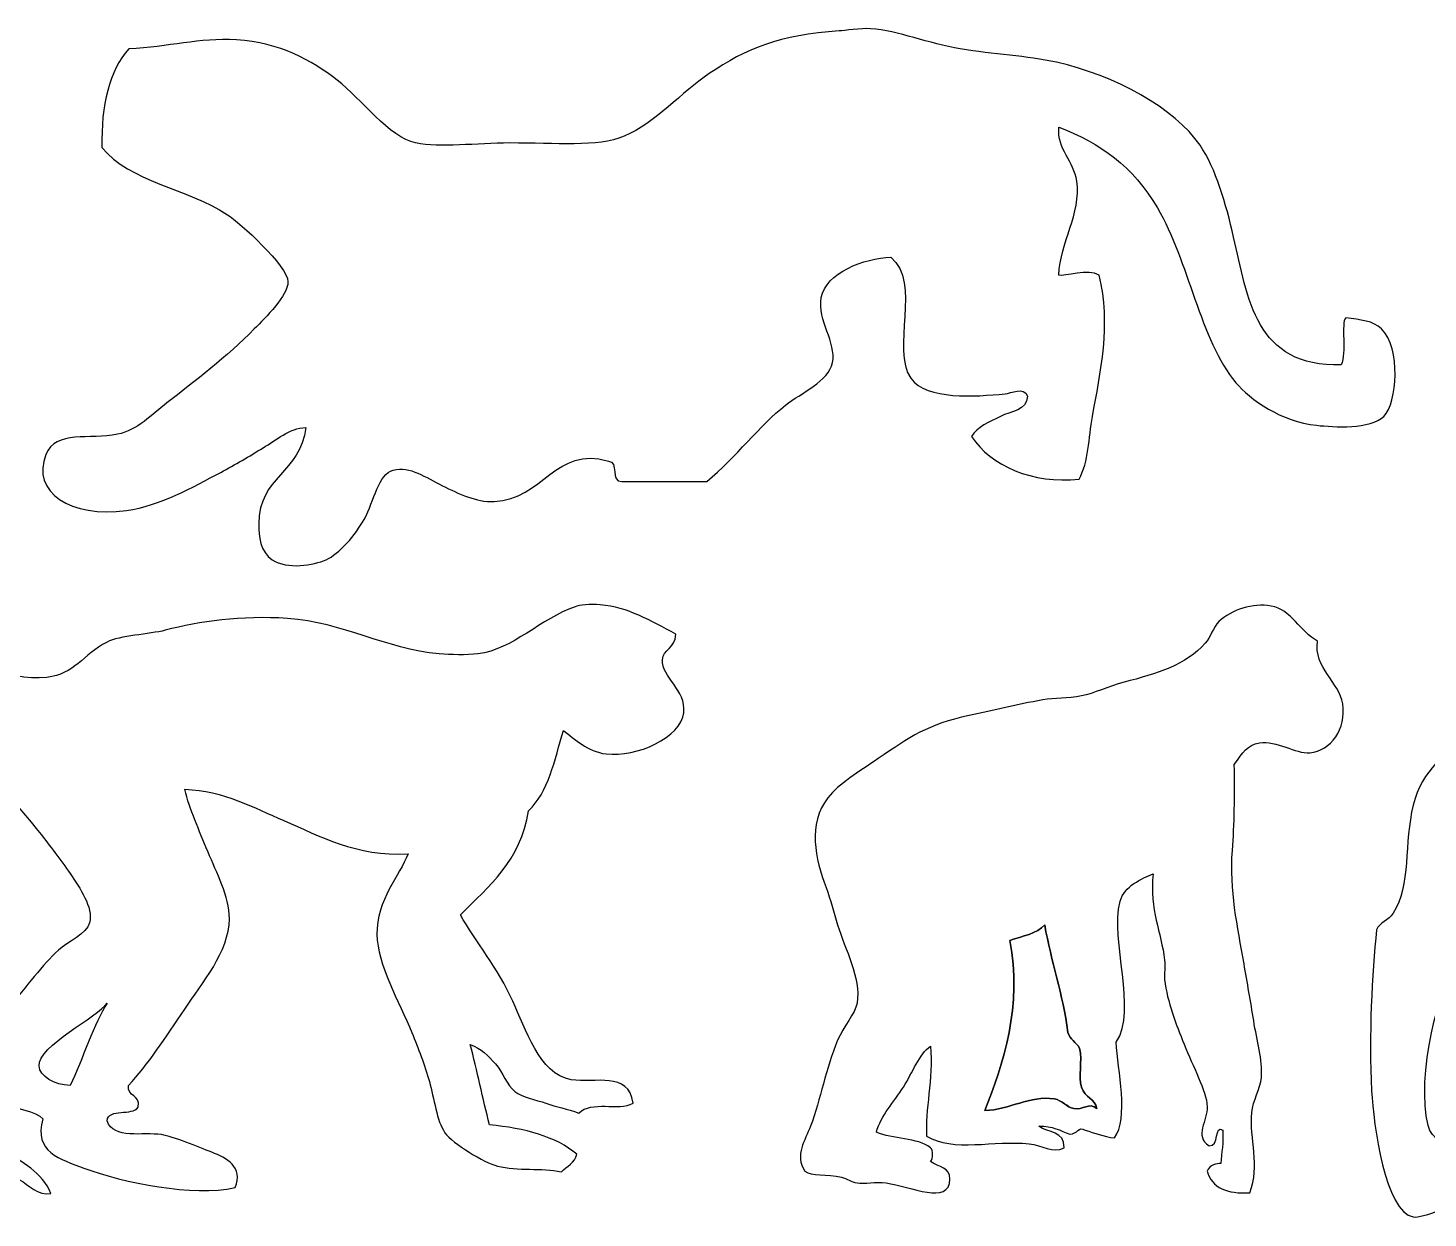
# Model space of a CAD drawing. Header units: centimetres. Extents: x -66 to 65, y -66 to 66.
# Drawn here: x -22.17 to -10.45, y -36.35 to -26.39 of the extents above; entities that cross this region are included whole.
import ezdxf

# ---------------------------------------------------------------- set-up
doc = ezdxf.new("R2010")
doc.units = ezdxf.units.CM
doc.header["$MEASUREMENT"] = 0
doc.layers.add('Layer 1', color=7, linetype='Continuous')

msp = doc.modelspace()

# ---------------------------------------------------------------- linework, layer by layer
at = {"layer": 'Layer 1'}
for points, knots in [([(-11.1722, -29.2102), (-11.12545, -29.1099), (-11.17643, -28.86547), (-11.13471, -28.81608), (-11.13471, -28.81608), (-11.01065, -28.83307), (-10.90508, -28.84082), (-10.83443, -28.90995), (-10.83443, -28.90995), (-10.67174, -29.06918), (-10.70063, -29.52894), (-10.81567, -29.64181), (-10.81567, -29.64181), (-10.92814, -29.75217), (-11.23056, -29.73201), (-11.3787, -29.71685), (-11.3787, -29.71685), (-11.67268, -29.68674), (-11.93615, -29.50129), (-12.05423, -29.36027), (-12.05423, -29.36027), (-12.35207, -29.00483), (-12.45163, -28.3389), (-12.71103, -27.89654), (-12.71103, -27.89654), (-12.91595, -27.54718), (-13.19207, -27.3529), (-13.53674, -27.22095), (-13.53674, -27.22095), (-13.55367, -27.40354), (-13.40884, -27.50977), (-13.38662, -27.67132), (-13.38662, -27.67132), (-13.3481, -27.9513), (-13.52629, -28.17972), (-13.53674, -28.45951), (-13.53674, -28.45951), (-13.49123, -28.47515), (-13.28869, -28.40114), (-13.19895, -28.45951), (-13.19895, -28.45951), (-13.09682, -28.86848), (-13.18913, -29.27877), (-13.25525, -29.6418), (-13.25525, -29.6418), (-13.2888, -29.826), (-13.28565, -30.02066), (-13.36783, -30.16721), (-13.36783, -30.16721), (-13.75671, -30.21023), (-14.1053, -30.05532), (-14.26858, -29.81066), (-14.26858, -29.81066), (-14.2236, -29.73068), (-14.11539, -29.68736), (-14.02466, -29.64178), (-14.02466, -29.64178), (-13.94134, -29.59987), (-13.80106, -29.59505), (-13.79945, -29.4729), (-13.79945, -29.4729), (-13.82903, -29.38786), (-13.93621, -29.44985), (-13.98712, -29.45411), (-13.98712, -29.45411), (-14.23752, -29.47509), (-14.64337, -29.50809), (-14.77529, -29.32269), (-14.77529, -29.32269), (-14.94727, -29.08107), (-14.68467, -28.51931), (-14.94417, -28.30936), (-14.94417, -28.30936), (-15.16531, -28.31616), (-15.49011, -28.43861), (-15.52594, -28.64715), (-15.52594, -28.64715), (-15.5597, -28.84368), (-15.39748, -29.0199), (-15.43209, -29.19135), (-15.43209, -29.19135), (-15.46424, -29.35044), (-15.69789, -29.44554), (-15.82619, -29.5479), (-15.82619, -29.5479), (-16.03754, -29.71657), (-16.24291, -29.98504), (-16.48302, -30.18597), (-16.48302, -30.18597), (-16.72072, -30.18597), (-16.9584, -30.18597), (-17.19613, -30.18597), (-17.19613, -30.18597), (-17.29614, -30.19213), (-17.21806, -30.02023), (-17.30876, -30.01709), (-17.30876, -30.01709), (-17.7494, -29.88398), (-17.85756, -30.33798), (-18.26581, -30.35486), (-18.26581, -30.35486), (-18.41731, -30.3611), (-18.56302, -30.28858), (-18.6974, -30.22352), (-18.6974, -30.22352), (-18.8384, -30.15526), (-18.97021, -30.05424), (-19.11031, -30.0921), (-19.11031, -30.0921), (-19.23818, -30.12676), (-19.26525, -30.34375), (-19.35423, -30.50496), (-19.35423, -30.50496), (-19.42416, -30.6317), (-19.56452, -30.79656), (-19.67329, -30.84278), (-19.67329, -30.84278), (-19.77642, -30.8866), (-19.99865, -30.92768), (-20.12364, -30.84278), (-20.12364, -30.84278), (-20.22513, -30.77386), (-20.23622, -30.64823), (-20.23622, -30.5425), (-20.23622, -30.5425), (-20.23622, -30.14383), (-19.88583, -30.117), (-19.84218, -29.73555), (-19.84218, -29.73555), (-19.97794, -29.7406), (-20.09295, -29.84046), (-20.19873, -29.90446), (-20.19873, -29.90446), (-20.3175, -29.97635), (-20.43294, -30.04569), (-20.55528, -30.11089), (-20.55528, -30.11089), (-20.7825, -30.23196), (-21.06585, -30.39169), (-21.34342, -30.42995), (-21.34342, -30.42995), (-21.80988, -30.49414), (-22.14577, -30.27853), (-22.01903, -29.96079), (-22.01903, -29.96079), (-21.93677, -29.75452), (-21.65147, -29.84059), (-21.41856, -29.79188), (-21.41856, -29.79188), (-21.25113, -29.75693), (-21.13358, -29.62919), (-21.00573, -29.52912), (-21.00573, -29.52912), (-20.77591, -29.34949), (-20.50112, -29.14214), (-20.27381, -28.90992), (-20.27381, -28.90992), (-20.17856, -28.81266), (-19.99147, -28.63108), (-19.99229, -28.5158), (-19.99229, -28.5158), (-19.99332, -28.3829), (-20.39417, -28.02058), (-20.49897, -27.95285), (-20.49897, -27.95285), (-20.84041, -27.732), (-21.31894, -27.67795), (-21.5499, -27.38982), (-21.5499, -27.38982), (-21.55704, -27.03242), (-21.48862, -26.75053), (-21.32469, -26.56416), (-21.32469, -26.56416), (-20.98785, -26.54866), (-20.73835, -26.47169), (-20.42389, -26.48907), (-20.42389, -26.48907), (-20.05792, -26.50931), (-19.79341, -26.66176), (-19.57945, -26.82686), (-19.57945, -26.82686), (-19.37726, -26.98286), (-19.14313, -27.30544), (-18.92267, -27.35232), (-18.92267, -27.35232), (-18.7168, -27.39614), (-18.41554, -27.35232), (-18.13445, -27.35232), (-18.13445, -27.35232), (-17.74816, -27.35232), (-17.39968, -27.38952), (-17.17743, -27.29602), (-17.17743, -27.29602), (-16.91248, -27.1846), (-16.69634, -26.92706), (-16.46427, -26.77061), (-16.46427, -26.77061), (-16.15846, -26.56434), (-15.8747, -26.44557), (-15.37585, -26.41398), (-15.37585, -26.41398), (-15.33542, -26.41144), (-15.18929, -26.38959), (-15.11309, -26.39527), (-15.11309, -26.39527), (-14.88362, -26.4122), (-14.62597, -26.51989), (-14.36247, -26.56415), (-14.36247, -26.56415), (-14.08434, -26.6108), (-13.8055, -26.62085), (-13.55552, -26.67673), (-13.55552, -26.67673), (-13.06406, -26.78666), (-12.56368, -27.06387), (-12.35447, -27.37108), (-12.35447, -27.37108), (-12.22088, -27.56727), (-12.13735, -27.86093), (-12.07301, -28.14049), (-12.07301, -28.14049), (-11.95635, -28.64716), (-11.8911, -29.23343), (-11.1722, -29.2102)], [0, 0, 0, 0, 0.01754386, 0.01754386, 0.01754386, 0.01754386, 0.03508772, 0.03508772, 0.03508772, 0.03508772, 0.05263158, 0.05263158, 0.05263158, 0.05263158, 0.07017544, 0.07017544, 0.07017544, 0.07017544, 0.0877193, 0.0877193, 0.0877193, 0.0877193, 0.10526316, 0.10526316, 0.10526316, 0.10526316, 0.12280702, 0.12280702, 0.12280702, 0.12280702, 0.14035088, 0.14035088, 0.14035088, 0.14035088, 0.15789474, 0.15789474, 0.15789474, 0.15789474, 0.1754386, 0.1754386, 0.1754386, 0.1754386, 0.19298246, 0.19298246, 0.19298246, 0.19298246, 0.21052632, 0.21052632, 0.21052632, 0.21052632, 0.22807018, 0.22807018, 0.22807018, 0.22807018, 0.24561404, 0.24561404, 0.24561404, 0.24561404, 0.26315789, 0.26315789, 0.26315789, 0.26315789, 0.28070175, 0.28070175, 0.28070175, 0.28070175, 0.29824561, 0.29824561, 0.29824561, 0.29824561, 0.31578947, 0.31578947, 0.31578947, 0.31578947, 0.33333333, 0.33333333, 0.33333333, 0.33333333, 0.35087719, 0.35087719, 0.35087719, 0.35087719, 0.36842105, 0.36842105, 0.36842105, 0.36842105, 0.38596491, 0.38596491, 0.38596491, 0.38596491, 0.40350877, 0.40350877, 0.40350877, 0.40350877, 0.42105263, 0.42105263, 0.42105263, 0.42105263, 0.43859649, 0.43859649, 0.43859649, 0.43859649, 0.45614035, 0.45614035, 0.45614035, 0.45614035, 0.47368421, 0.47368421, 0.47368421, 0.47368421, 0.49122807, 0.49122807, 0.49122807, 0.49122807, 0.50877193, 0.50877193, 0.50877193, 0.50877193, 0.52631579, 0.52631579, 0.52631579, 0.52631579, 0.54385965, 0.54385965, 0.54385965, 0.54385965, 0.56140351, 0.56140351, 0.56140351, 0.56140351, 0.57894737, 0.57894737, 0.57894737, 0.57894737, 0.59649123, 0.59649123, 0.59649123, 0.59649123, 0.61403509, 0.61403509, 0.61403509, 0.61403509, 0.63157895, 0.63157895, 0.63157895, 0.63157895, 0.64912281, 0.64912281, 0.64912281, 0.64912281, 0.66666667, 0.66666667, 0.66666667, 0.66666667, 0.68421053, 0.68421053, 0.68421053, 0.68421053, 0.70175439, 0.70175439, 0.70175439, 0.70175439, 0.71929825, 0.71929825, 0.71929825, 0.71929825, 0.73684211, 0.73684211, 0.73684211, 0.73684211, 0.75438596, 0.75438596, 0.75438596, 0.75438596, 0.77192982, 0.77192982, 0.77192982, 0.77192982, 0.78947368, 0.78947368, 0.78947368, 0.78947368, 0.80701754, 0.80701754, 0.80701754, 0.80701754, 0.8245614, 0.8245614, 0.8245614, 0.8245614, 0.84210526, 0.84210526, 0.84210526, 0.84210526, 0.85964912, 0.85964912, 0.85964912, 0.85964912, 0.87719298, 0.87719298, 0.87719298, 0.87719298, 0.89473684, 0.89473684, 0.89473684, 0.89473684, 0.9122807, 0.9122807, 0.9122807, 0.9122807, 0.92982456, 0.92982456, 0.92982456, 0.92982456, 0.94736842, 0.94736842, 0.94736842, 0.94736842, 0.96491228, 0.96491228, 0.96491228, 0.96491228, 1, 1, 1, 1]), ([(-16.74271, -31.46587), (-16.7494, -31.58737), (-16.85153, -31.59327), (-16.85656, -31.67947), (-16.85656, -31.67947), (-16.86484, -31.82584), (-16.6546, -31.93321), (-16.67768, -32.12326), (-16.67768, -32.12326), (-16.70274, -32.33053), (-17.0677, -32.49974), (-17.32805, -32.46836), (-17.32805, -32.46836), (-17.48492, -32.44939), (-17.58896, -32.34596), (-17.68577, -32.27117), (-17.68577, -32.27117), (-17.7589, -32.52051), (-17.81073, -32.79118), (-17.97843, -32.94496), (-17.97843, -32.94496), (-18.04137, -33.36335), (-18.30889, -33.57517), (-18.54758, -33.81602), (-18.54758, -33.81602), (-18.42246, -34.03549), (-18.2355, -34.2633), (-18.10848, -34.5391), (-18.10848, -34.5391), (-18.00397, -34.76638), (-17.88856, -35.15055), (-17.62069, -35.19651), (-17.62069, -35.19651), (-17.42006, -35.23099), (-17.14219, -35.11999), (-17.10049, -35.39368), (-17.10049, -35.39368), (-17.22969, -35.46091), (-17.44813, -35.36836), (-17.55565, -35.47586), (-17.55565, -35.47586), (-17.65312, -35.44258), (-17.74549, -35.42289), (-17.83206, -35.39368), (-17.83206, -35.39368), (-17.91487, -35.36585), (-18.03261, -35.34132), (-18.09225, -35.29512), (-18.09225, -35.29512), (-18.15752, -35.24443), (-18.19332, -35.13499), (-18.25484, -35.06499), (-18.25484, -35.06499), (-18.31829, -34.99276), (-18.36991, -34.93783), (-18.46619, -34.90074), (-18.46619, -34.90074), (-18.4078, -35.12103), (-18.36128, -35.35342), (-18.3036, -35.5745), (-18.3036, -35.5745), (-18.00769, -35.60405), (-17.74938, -35.67176), (-17.57187, -35.82096), (-17.57187, -35.82096), (-17.59021, -35.89565), (-17.65775, -35.9205), (-17.70199, -35.96894), (-17.70199, -35.96894), (-17.86791, -35.93132), (-18.06669, -35.96423), (-18.23854, -35.9196), (-18.23854, -35.9196), (-18.34355, -35.89245), (-18.61332, -35.73278), (-18.67764, -35.64028), (-18.67764, -35.64028), (-18.74704, -35.54029), (-18.76765, -35.35305), (-18.80766, -35.21298), (-18.80766, -35.21298), (-18.84759, -35.07312), (-18.90074, -34.92977), (-18.95405, -34.80208), (-18.95405, -34.80208), (-19.06208, -34.54332), (-19.24319, -34.23135), (-19.24671, -33.98034), (-19.24671, -33.98034), (-19.25073, -33.69073), (-19.05494, -33.48639), (-18.9866, -33.30655), (-18.9866, -33.30655), (-19.42068, -33.3279), (-19.72434, -33.15653), (-20.02713, -33.02712), (-20.02713, -33.02712), (-20.27827, -32.91986), (-20.52563, -32.77693), (-20.85639, -32.76418), (-20.85639, -32.76418), (-20.81437, -32.93478), (-20.73651, -33.10425), (-20.66134, -33.29009), (-20.66134, -33.29009), (-20.59088, -33.46424), (-20.48137, -33.65865), (-20.48251, -33.84886), (-20.48251, -33.84886), (-20.48402, -34.12575), (-20.71418, -34.3916), (-20.85639, -34.60485), (-20.85639, -34.60485), (-21.01683, -34.84525), (-21.16545, -35.07062), (-21.32804, -35.24578), (-21.32804, -35.24578), (-21.33809, -35.34362), (-21.22551, -35.31759), (-21.24665, -35.4266), (-21.24665, -35.4266), (-21.2943, -35.50449), (-21.49419, -35.42845), (-21.50684, -35.54167), (-21.50684, -35.54167), (-21.45263, -35.6978), (-21.20582, -35.6339), (-21.05147, -35.65671), (-21.05147, -35.65671), (-20.95453, -35.67102), (-20.74193, -35.76019), (-20.6288, -35.80459), (-20.6288, -35.80459), (-20.50759, -35.85232), (-20.36149, -35.92646), (-20.43372, -36.1005), (-20.43372, -36.1005), (-20.79107, -36.17644), (-21.36085, -36.06341), (-21.70197, -35.93614), (-21.70197, -35.93614), (-21.89644, -35.86359), (-22.12634, -35.80226), (-22.04339, -35.52522), (-22.04339, -35.52522), (-22.1683, -35.39568), (-22.66677, -35.43198), (-22.69387, -35.18012), (-22.69387, -35.18012), (-22.70874, -35.04132), (-22.41847, -34.7071), (-22.33618, -34.60492), (-22.33618, -34.60492), (-22.18063, -34.41209), (-22.04662, -34.23371), (-21.91335, -34.11184), (-21.91335, -34.11184), (-21.83778, -34.04276), (-21.67612, -33.97669), (-21.65321, -33.88181), (-21.65321, -33.88181), (-21.62149, -33.75052), (-21.73441, -33.59206), (-21.81582, -33.47089), (-21.81582, -33.47089), (-21.89303, -33.35606), (-21.99611, -33.22628), (-22.05974, -33.14228), (-22.05974, -33.14228), (-22.25476, -32.88452), (-22.70286, -32.49381), (-22.36872, -32.17263), (-22.36872, -32.17263), (-22.5893, -32.14032), (-22.73649, -32.06193), (-22.95406, -32.05762), (-22.95406, -32.05762), (-23.89349, -32.03878), (-24.33042, -33.0855), (-24.2548, -33.99686), (-24.2548, -33.99686), (-24.22101, -34.40345), (-24.05642, -34.73791), (-23.83202, -34.96651), (-23.83202, -34.96651), (-23.56101, -35.24268), (-23.17805, -35.32753), (-22.84018, -35.49237), (-22.84018, -35.49237), (-22.6655, -35.57762), (-22.51734, -35.68586), (-22.36872, -35.7882), (-22.36872, -35.7882), (-22.22598, -35.88644), (-22.04561, -35.97047), (-21.97846, -36.14981), (-21.97846, -36.14981), (-22.08652, -36.16894), (-22.16459, -36.07742), (-22.2386, -36.03472), (-22.2386, -36.03472), (-22.62783, -35.81056), (-23.13337, -35.70232), (-23.58821, -35.52524), (-23.58821, -35.52524), (-23.75281, -35.46121), (-23.93357, -35.37654), (-24.05972, -35.26232), (-24.05972, -35.26232), (-24.4558, -34.90352), (-24.63694, -34.26172), (-24.5963, -33.52022), (-24.5963, -33.52022), (-24.55622, -32.78941), (-24.23345, -32.05345), (-23.65317, -31.81101), (-23.65317, -31.81101), (-23.5558, -31.77037), (-23.43917, -31.73796), (-23.31175, -31.71243), (-23.31175, -31.71243), (-23.19697, -31.68944), (-23.06717, -31.65036), (-22.95403, -31.64673), (-22.95403, -31.64673), (-22.63375, -31.63612), (-22.36695, -31.86837), (-22.0109, -31.82749), (-22.0109, -31.82749), (-21.77817, -31.80077), (-21.71129, -31.63993), (-21.50682, -31.53166), (-21.50682, -31.53166), (-21.404, -31.47716), (-21.15233, -31.46771), (-21.01903, -31.433), (-21.01903, -31.433), (-20.73145, -31.35818), (-20.38437, -31.30798), (-19.99467, -31.33434), (-19.99467, -31.33434), (-19.53075, -31.36585), (-19.17481, -31.59067), (-18.72639, -31.63022), (-18.72639, -31.63022), (-18.62529, -31.63914), (-18.50041, -31.6425), (-18.40108, -31.63022), (-18.40108, -31.63022), (-18.10988, -31.5941), (-17.87041, -31.33391), (-17.58815, -31.23581), (-17.58815, -31.23581), (-17.55079, -31.22279), (-17.46102, -31.21139), (-17.37675, -31.21938), (-17.37675, -31.21938), (-17.14218, -31.24153), (-16.95996, -31.35134), (-16.74271, -31.46587)], [0, 0, 0, 0, 0.01515152, 0.01515152, 0.01515152, 0.01515152, 0.03030303, 0.03030303, 0.03030303, 0.03030303, 0.04545455, 0.04545455, 0.04545455, 0.04545455, 0.06060606, 0.06060606, 0.06060606, 0.06060606, 0.07575758, 0.07575758, 0.07575758, 0.07575758, 0.09090909, 0.09090909, 0.09090909, 0.09090909, 0.10606061, 0.10606061, 0.10606061, 0.10606061, 0.12121212, 0.12121212, 0.12121212, 0.12121212, 0.13636364, 0.13636364, 0.13636364, 0.13636364, 0.15151515, 0.15151515, 0.15151515, 0.15151515, 0.16666667, 0.16666667, 0.16666667, 0.16666667, 0.18181818, 0.18181818, 0.18181818, 0.18181818, 0.1969697, 0.1969697, 0.1969697, 0.1969697, 0.21212121, 0.21212121, 0.21212121, 0.21212121, 0.22727273, 0.22727273, 0.22727273, 0.22727273, 0.24242424, 0.24242424, 0.24242424, 0.24242424, 0.25757576, 0.25757576, 0.25757576, 0.25757576, 0.27272727, 0.27272727, 0.27272727, 0.27272727, 0.28787879, 0.28787879, 0.28787879, 0.28787879, 0.3030303, 0.3030303, 0.3030303, 0.3030303, 0.31818182, 0.31818182, 0.31818182, 0.31818182, 0.33333333, 0.33333333, 0.33333333, 0.33333333, 0.34848485, 0.34848485, 0.34848485, 0.34848485, 0.36363636, 0.36363636, 0.36363636, 0.36363636, 0.37878788, 0.37878788, 0.37878788, 0.37878788, 0.39393939, 0.39393939, 0.39393939, 0.39393939, 0.40909091, 0.40909091, 0.40909091, 0.40909091, 0.42424242, 0.42424242, 0.42424242, 0.42424242, 0.43939394, 0.43939394, 0.43939394, 0.43939394, 0.45454545, 0.45454545, 0.45454545, 0.45454545, 0.46969697, 0.46969697, 0.46969697, 0.46969697, 0.48484848, 0.48484848, 0.48484848, 0.48484848, 0.5, 0.5, 0.5, 0.5, 0.51515152, 0.51515152, 0.51515152, 0.51515152, 0.53030303, 0.53030303, 0.53030303, 0.53030303, 0.54545455, 0.54545455, 0.54545455, 0.54545455, 0.56060606, 0.56060606, 0.56060606, 0.56060606, 0.57575758, 0.57575758, 0.57575758, 0.57575758, 0.59090909, 0.59090909, 0.59090909, 0.59090909, 0.60606061, 0.60606061, 0.60606061, 0.60606061, 0.62121212, 0.62121212, 0.62121212, 0.62121212, 0.63636364, 0.63636364, 0.63636364, 0.63636364, 0.65151515, 0.65151515, 0.65151515, 0.65151515, 0.66666667, 0.66666667, 0.66666667, 0.66666667, 0.68181818, 0.68181818, 0.68181818, 0.68181818, 0.6969697, 0.6969697, 0.6969697, 0.6969697, 0.71212121, 0.71212121, 0.71212121, 0.71212121, 0.72727273, 0.72727273, 0.72727273, 0.72727273, 0.74242424, 0.74242424, 0.74242424, 0.74242424, 0.75757576, 0.75757576, 0.75757576, 0.75757576, 0.77272727, 0.77272727, 0.77272727, 0.77272727, 0.78787879, 0.78787879, 0.78787879, 0.78787879, 0.8030303, 0.8030303, 0.8030303, 0.8030303, 0.81818182, 0.81818182, 0.81818182, 0.81818182, 0.83333333, 0.83333333, 0.83333333, 0.83333333, 0.84848485, 0.84848485, 0.84848485, 0.84848485, 0.86363636, 0.86363636, 0.86363636, 0.86363636, 0.87878788, 0.87878788, 0.87878788, 0.87878788, 0.89393939, 0.89393939, 0.89393939, 0.89393939, 0.90909091, 0.90909091, 0.90909091, 0.90909091, 0.92424242, 0.92424242, 0.92424242, 0.92424242, 0.93939394, 0.93939394, 0.93939394, 0.93939394, 0.95454545, 0.95454545, 0.95454545, 0.95454545, 0.96969697, 0.96969697, 0.96969697, 0.96969697, 1, 1, 1, 1]), ([(-11.93764, -36.1432), (-12.12698, -36.15455), (-12.25482, -36.10354), (-12.29414, -35.96307), (-12.29414, -35.96307), (-12.27652, -35.90944), (-12.20863, -35.89669), (-12.18069, -35.89756), (-12.18069, -35.89756), (-12.1745, -35.80559), (-12.15577, -35.72624), (-12.1645, -35.61917), (-12.1645, -35.61917), (-12.23239, -35.56768), (-12.19408, -35.76339), (-12.27795, -35.75019), (-12.27795, -35.75019), (-12.40802, -35.67092), (-12.28901, -35.53453), (-12.29414, -35.42269), (-12.29414, -35.42269), (-12.30028, -35.28511), (-12.41495, -35.08789), (-12.48858, -34.8985), (-12.48858, -34.8985), (-12.55195, -34.73554), (-12.62995, -34.54769), (-12.65064, -34.35806), (-12.65064, -34.35806), (-12.65606, -34.30776), (-12.64413, -34.24617), (-12.65064, -34.19434), (-12.65064, -34.19434), (-12.67988, -33.95854), (-12.77621, -33.78027), (-12.74782, -33.47372), (-12.74782, -33.47372), (-12.83987, -33.51134), (-12.99044, -33.57561), (-13.02328, -33.70301), (-13.02328, -33.70301), (-13.10858, -34.03398), (-12.87739, -34.61352), (-13.05564, -34.88215), (-13.05564, -34.88215), (-13.04405, -35.11586), (-12.94851, -35.52165), (-13.07186, -35.68466), (-13.07186, -35.68466), (-13.16248, -35.67249), (-13.23633, -35.64336), (-13.31491, -35.61912), (-13.31491, -35.61912), (-13.37651, -35.58322), (-13.37645, -35.65195), (-13.44461, -35.65185), (-13.44461, -35.65185), (-13.52462, -35.62367), (-13.59137, -35.58187), (-13.70382, -35.58634), (-13.70382, -35.58634), (-13.62947, -35.64225), (-13.48435, -35.62658), (-13.49313, -35.76652), (-13.49313, -35.76652), (-13.58491, -35.8174), (-13.68064, -35.74551), (-13.78478, -35.73371), (-13.78478, -35.73371), (-14.07794, -35.70061), (-14.42264, -35.80697), (-14.64359, -35.66823), (-14.64359, -35.66823), (-14.65947, -35.4527), (-14.58652, -35.19309), (-14.61118, -34.91488), (-14.61118, -34.91488), (-14.70617, -34.98317), (-14.76072, -35.13573), (-14.83803, -35.25884), (-14.83803, -35.25884), (-14.91576, -35.38253), (-15.0275, -35.49567), (-15.06478, -35.63545), (-15.06478, -35.63545), (-14.93082, -35.69654), (-14.72035, -35.68032), (-14.61115, -35.7665), (-14.61115, -35.7665), (-14.58805, -35.78833), (-14.58805, -35.85929), (-14.61115, -35.88112), (-14.61115, -35.88112), (-14.53693, -35.93076), (-14.44737, -35.93189), (-14.44917, -36.02847), (-14.44917, -36.02847), (-14.45327, -36.25397), (-14.77651, -36.08745), (-14.98379, -36.06123), (-14.98379, -36.06123), (-15.07092, -36.05025), (-15.16405, -36.0693), (-15.22684, -36.06123), (-15.22684, -36.06123), (-15.27629, -36.05501), (-15.30801, -36.02411), (-15.35654, -36.01218), (-15.35654, -36.01218), (-15.47793, -35.98218), (-15.60789, -36.00763), (-15.66441, -35.96302), (-15.66441, -35.96302), (-15.75069, -35.82295), (-15.66131, -35.70711), (-15.61575, -35.58636), (-15.61575, -35.58636), (-15.52899, -35.3567), (-15.49079, -35.10715), (-15.38887, -34.86574), (-15.38887, -34.86574), (-15.34013, -34.75022), (-15.24192, -34.64492), (-15.22684, -34.55459), (-15.22684, -34.55459), (-15.19109, -34.33948), (-15.32844, -34.1067), (-15.38887, -33.89956), (-15.38887, -33.89956), (-15.41943, -33.79513), (-15.44898, -33.68906), (-15.4861, -33.5883), (-15.4861, -33.5883), (-15.57497, -33.34761), (-15.64239, -33.05609), (-15.46993, -32.83495), (-15.46993, -32.83495), (-15.37868, -32.71795), (-15.21516, -32.62111), (-15.04869, -32.50745), (-15.04869, -32.50745), (-14.78516, -32.32756), (-14.63737, -32.22091), (-14.28709, -32.14709), (-14.28709, -32.14709), (-14.07339, -32.10214), (-13.89397, -32.05589), (-13.67148, -32.01615), (-13.67148, -32.01615), (-13.57504, -31.99893), (-13.46074, -32.00662), (-13.34734, -31.98334), (-13.34734, -31.98334), (-13.24685, -31.96278), (-13.11972, -31.90275), (-12.99073, -31.86878), (-12.99073, -31.86878), (-12.71443, -31.79568), (-12.47302, -31.7249), (-12.3103, -31.54117), (-12.3103, -31.54117), (-12.26466, -31.48966), (-12.24611, -31.40864), (-12.19677, -31.36104), (-12.19677, -31.36104), (-12.09237, -31.26005), (-11.91192, -31.2043), (-11.75939, -31.23002), (-11.75939, -31.23002), (-11.59114, -31.2583), (-11.5146, -31.44679), (-11.37053, -31.52482), (-11.37053, -31.52482), (-11.40379, -31.74599), (-11.18723, -31.86859), (-11.15987, -32.04891), (-11.15987, -32.04891), (-11.12772, -32.26039), (-11.25634, -32.44195), (-11.43533, -32.45835), (-11.43533, -32.45835), (-11.555, -32.46922), (-11.71367, -32.35228), (-11.8566, -32.37643), (-11.8566, -32.37643), (-11.96212, -32.39424), (-11.99162, -32.45361), (-12.06729, -32.55658), (-12.06729, -32.55658), (-12.06229, -32.82717), (-12.06708, -33.05495), (-12.08338, -33.27723), (-12.08338, -33.27723), (-12.10788, -33.60807), (-12.04089, -33.91374), (-11.9862, -34.22698), (-11.9862, -34.22698), (-11.95974, -34.37917), (-11.92945, -34.54546), (-11.90518, -34.70201), (-11.90518, -34.70201), (-11.87928, -34.86925), (-11.82752, -35.02882), (-11.84036, -35.17696), (-11.84036, -35.17696), (-11.84867, -35.27319), (-11.91259, -35.3718), (-11.92138, -35.47171), (-11.92138, -35.47171), (-11.94068, -35.69132), (-11.84948, -35.91664), (-11.93764, -36.1432)], [0, 0, 0, 0, 0.01851852, 0.01851852, 0.01851852, 0.01851852, 0.03703704, 0.03703704, 0.03703704, 0.03703704, 0.05555556, 0.05555556, 0.05555556, 0.05555556, 0.07407407, 0.07407407, 0.07407407, 0.07407407, 0.09259259, 0.09259259, 0.09259259, 0.09259259, 0.11111111, 0.11111111, 0.11111111, 0.11111111, 0.12962963, 0.12962963, 0.12962963, 0.12962963, 0.14814815, 0.14814815, 0.14814815, 0.14814815, 0.16666667, 0.16666667, 0.16666667, 0.16666667, 0.18518519, 0.18518519, 0.18518519, 0.18518519, 0.2037037, 0.2037037, 0.2037037, 0.2037037, 0.22222222, 0.22222222, 0.22222222, 0.22222222, 0.24074074, 0.24074074, 0.24074074, 0.24074074, 0.25925926, 0.25925926, 0.25925926, 0.25925926, 0.27777778, 0.27777778, 0.27777778, 0.27777778, 0.2962963, 0.2962963, 0.2962963, 0.2962963, 0.31481481, 0.31481481, 0.31481481, 0.31481481, 0.33333333, 0.33333333, 0.33333333, 0.33333333, 0.35185185, 0.35185185, 0.35185185, 0.35185185, 0.37037037, 0.37037037, 0.37037037, 0.37037037, 0.38888889, 0.38888889, 0.38888889, 0.38888889, 0.40740741, 0.40740741, 0.40740741, 0.40740741, 0.42592593, 0.42592593, 0.42592593, 0.42592593, 0.44444444, 0.44444444, 0.44444444, 0.44444444, 0.46296296, 0.46296296, 0.46296296, 0.46296296, 0.48148148, 0.48148148, 0.48148148, 0.48148148, 0.5, 0.5, 0.5, 0.5, 0.51851852, 0.51851852, 0.51851852, 0.51851852, 0.53703704, 0.53703704, 0.53703704, 0.53703704, 0.55555556, 0.55555556, 0.55555556, 0.55555556, 0.57407407, 0.57407407, 0.57407407, 0.57407407, 0.59259259, 0.59259259, 0.59259259, 0.59259259, 0.61111111, 0.61111111, 0.61111111, 0.61111111, 0.62962963, 0.62962963, 0.62962963, 0.62962963, 0.64814815, 0.64814815, 0.64814815, 0.64814815, 0.66666667, 0.66666667, 0.66666667, 0.66666667, 0.68518519, 0.68518519, 0.68518519, 0.68518519, 0.7037037, 0.7037037, 0.7037037, 0.7037037, 0.72222222, 0.72222222, 0.72222222, 0.72222222, 0.74074074, 0.74074074, 0.74074074, 0.74074074, 0.75925926, 0.75925926, 0.75925926, 0.75925926, 0.77777778, 0.77777778, 0.77777778, 0.77777778, 0.7962963, 0.7962963, 0.7962963, 0.7962963, 0.81481481, 0.81481481, 0.81481481, 0.81481481, 0.83333333, 0.83333333, 0.83333333, 0.83333333, 0.85185185, 0.85185185, 0.85185185, 0.85185185, 0.87037037, 0.87037037, 0.87037037, 0.87037037, 0.88888889, 0.88888889, 0.88888889, 0.88888889, 0.90740741, 0.90740741, 0.90740741, 0.90740741, 0.92592593, 0.92592593, 0.92592593, 0.92592593, 0.94444444, 0.94444444, 0.94444444, 0.94444444, 0.96296296, 0.96296296, 0.96296296, 0.96296296, 1, 1, 1, 1]), ([(-9.06921, -31.5925), (-9.00907, -31.58776), (-9.00714, -31.52482), (-8.9302, -31.53688), (-8.9302, -31.53688), (-8.85852, -31.61372), (-8.76661, -31.68611), (-8.76341, -31.80093), (-8.76341, -31.80093), (-8.76148, -31.87041), (-8.82982, -31.93629), (-8.83289, -32.00945), (-8.83289, -32.00945), (-8.8354, -32.06763), (-8.7995, -32.15071), (-8.76341, -32.21792), (-8.76341, -32.21792), (-8.53743, -32.63832), (-7.989, -32.87112), (-7.67931, -33.24643), (-7.67931, -33.24643), (-7.61716, -33.32176), (-7.57295, -33.47683), (-7.51254, -33.60782), (-7.51254, -33.60782), (-7.46685, -33.70669), (-7.39073, -33.81099), (-7.37353, -33.9136), (-7.37353, -33.9136), (-7.32466, -34.20469), (-7.40872, -34.51584), (-7.37353, -34.95595), (-7.37353, -34.95595), (-7.18615, -35.07446), (-6.92813, -35.12219), (-6.67852, -35.17836), (-6.67852, -35.17836), (-6.70043, -35.50398), (-6.93347, -35.61839), (-7.2206, -35.67871), (-7.2206, -35.67871), (-7.2206, -35.59531), (-7.2206, -35.51192), (-7.2206, -35.42855), (-7.2206, -35.42855), (-7.36498, -35.42207), (-7.48047, -35.50867), (-7.59583, -35.48417), (-7.59583, -35.48417), (-7.7078, -35.46038), (-7.70971, -35.3324), (-7.81821, -35.30349), (-7.81821, -35.30349), (-7.90584, -35.31317), (-7.91005, -35.40625), (-7.985, -35.42859), (-7.985, -35.42859), (-8.18426, -35.42859), (-8.38344, -35.42859), (-8.58269, -35.42859), (-8.58269, -35.42859), (-8.67193, -35.3852), (-8.70228, -35.26415), (-8.80507, -35.24788), (-8.80507, -35.24788), (-8.97475, -35.22105), (-9.14628, -35.40531), (-9.30542, -35.42859), (-9.30542, -35.42859), (-9.48076, -35.45425), (-9.64443, -35.39822), (-9.75018, -35.31741), (-9.75018, -35.31741), (-10.02058, -35.11069), (-10.16531, -34.63881), (-10.18103, -34.17769), (-10.18103, -34.17769), (-10.35285, -34.3879), (-10.54629, -35.16919), (-10.44508, -35.58149), (-10.44508, -35.58149), (-10.4183, -35.69074), (-10.28726, -35.76437), (-10.18103, -35.77606), (-10.18103, -35.77606), (-10.04072, -35.98696), (-10.08496, -36.15952), (-10.29223, -36.26252), (-10.29223, -36.26252), (-10.38147, -36.30686), (-10.5202, -36.35483), (-10.5702, -36.34594), (-10.5702, -36.34594), (-10.80343, -36.30419), (-10.90315, -35.5733), (-10.91768, -35.28956), (-10.91768, -35.28956), (-10.94152, -34.82535), (-10.91551, -34.31044), (-10.87598, -33.94138), (-10.87598, -33.94138), (-10.85047, -33.88053), (-10.77642, -33.86235), (-10.73702, -33.80237), (-10.73702, -33.80237), (-10.58819, -33.57607), (-10.64704, -33.20642), (-10.5702, -32.89895), (-10.5702, -32.89895), (-10.4912, -32.58256), (-10.29461, -32.49244), (-10.12541, -32.28742), (-10.12541, -32.28742), (-10.24064, -32.11422), (-10.15443, -32.01286), (-10.04207, -31.82874), (-10.04207, -31.82874), (-9.942, -31.66488), (-9.7945, -31.49833), (-9.5695, -31.4674), (-9.5695, -31.4674), (-9.46936, -31.45362), (-9.31767, -31.44155), (-9.22202, -31.4674), (-9.22202, -31.4674), (-9.14999, -31.48688), (-9.13941, -31.54813), (-9.06921, -31.5925)], [0, 0, 0, 0, 0.03030303, 0.03030303, 0.03030303, 0.03030303, 0.06060606, 0.06060606, 0.06060606, 0.06060606, 0.09090909, 0.09090909, 0.09090909, 0.09090909, 0.12121212, 0.12121212, 0.12121212, 0.12121212, 0.15151515, 0.15151515, 0.15151515, 0.15151515, 0.18181818, 0.18181818, 0.18181818, 0.18181818, 0.21212121, 0.21212121, 0.21212121, 0.21212121, 0.24242424, 0.24242424, 0.24242424, 0.24242424, 0.27272727, 0.27272727, 0.27272727, 0.27272727, 0.3030303, 0.3030303, 0.3030303, 0.3030303, 0.33333333, 0.33333333, 0.33333333, 0.33333333, 0.36363636, 0.36363636, 0.36363636, 0.36363636, 0.39393939, 0.39393939, 0.39393939, 0.39393939, 0.42424242, 0.42424242, 0.42424242, 0.42424242, 0.45454545, 0.45454545, 0.45454545, 0.45454545, 0.48484848, 0.48484848, 0.48484848, 0.48484848, 0.51515152, 0.51515152, 0.51515152, 0.51515152, 0.54545455, 0.54545455, 0.54545455, 0.54545455, 0.57575758, 0.57575758, 0.57575758, 0.57575758, 0.60606061, 0.60606061, 0.60606061, 0.60606061, 0.63636364, 0.63636364, 0.63636364, 0.63636364, 0.66666667, 0.66666667, 0.66666667, 0.66666667, 0.6969697, 0.6969697, 0.6969697, 0.6969697, 0.72727273, 0.72727273, 0.72727273, 0.72727273, 0.75757576, 0.75757576, 0.75757576, 0.75757576, 0.78787879, 0.78787879, 0.78787879, 0.78787879, 0.81818182, 0.81818182, 0.81818182, 0.81818182, 0.84848485, 0.84848485, 0.84848485, 0.84848485, 0.87878788, 0.87878788, 0.87878788, 0.87878788, 0.90909091, 0.90909091, 0.90909091, 0.90909091, 0.93939394, 0.93939394, 0.93939394, 0.93939394, 1, 1, 1, 1]), ([(-13.94681, -34.03056), (-13.83778, -34.56377), (-14.00491, -35.07953), (-14.15744, -35.45545), (-14.15744, -35.45545), (-13.94718, -35.44857), (-13.78046, -35.32665), (-13.57417, -35.35721), (-13.57417, -35.35721), (-13.5116, -35.36636), (-13.46733, -35.42822), (-13.41211, -35.43905), (-13.41211, -35.43905), (-13.33141, -35.45487), (-13.28569, -35.38055), (-13.21769, -35.43905), (-13.21769, -35.43905), (-13.23216, -35.35227), (-13.31807, -35.35288), (-13.34731, -35.25892), (-13.34731, -35.25892), (-13.37485, -35.17018), (-13.33726, -35.0458), (-13.3635, -34.93134), (-13.3635, -34.93134), (-13.38975, -34.88141), (-13.44483, -34.8607), (-13.46071, -34.80032), (-13.46071, -34.80032), (-13.5031, -34.47753), (-13.59993, -34.20951), (-13.65518, -33.89963), (-13.65518, -33.89963), (-13.71845, -33.97754), (-13.84481, -33.99177), (-13.94681, -34.03056)], [0, 0, 0, 0, 0.1, 0.1, 0.1, 0.1, 0.2, 0.2, 0.2, 0.2, 0.3, 0.3, 0.3, 0.3, 0.4, 0.4, 0.4, 0.4, 0.5, 0.5, 0.5, 0.5, 0.6, 0.6, 0.6, 0.6, 0.7, 0.7, 0.7, 0.7, 0.8, 0.8, 0.8, 0.8, 1, 1, 1, 1]), ([(-22.07595, -35.08151), (-22.07029, -35.16784), (-21.94898, -35.24029), (-21.81579, -35.24576), (-21.81579, -35.24576), (-21.7116, -35.0278), (-21.61264, -34.71707), (-21.50681, -34.55554), (-21.50681, -34.55554), (-21.58123, -34.67075), (-22.08687, -34.91427), (-22.07595, -35.08151)], [0, 0, 0, 0, 0.25, 0.25, 0.25, 0.25, 0.5, 0.5, 0.5, 0.5, 1, 1, 1, 1])]:
    msp.add_open_spline(points, degree=3, knots=knots, dxfattribs=at)
at = {"layer": 'Layer 1', "color": 7}
msp.add_open_spline([(-13.65521, -33.89962), (-13.59996, -34.2095), (-13.50313, -34.47752), (-13.46074, -34.80031), (-13.46074, -34.80031), (-13.44486, -34.86069), (-13.38978, -34.8814), (-13.36353, -34.93133), (-13.36353, -34.93133), (-13.33728, -35.04579), (-13.37488, -35.17017), (-13.34734, -35.25891), (-13.34734, -35.25891), (-13.3181, -35.35286), (-13.23217, -35.35223), (-13.21772, -35.43904), (-13.21772, -35.43904), (-13.28569, -35.38054), (-13.33144, -35.45486), (-13.41214, -35.43904), (-13.41214, -35.43904), (-13.46736, -35.42822), (-13.51162, -35.36636), (-13.5742, -35.3572), (-13.5742, -35.3572), (-13.7805, -35.32664), (-13.94721, -35.44856), (-14.15747, -35.45544), (-14.15747, -35.45544), (-14.00494, -35.07955), (-13.8378, -34.56379), (-13.94684, -34.03055), (-13.94684, -34.03055), (-13.84481, -33.99177), (-13.71845, -33.97754), (-13.65521, -33.89962)], degree=3, knots=[0, 0, 0, 0, 0.1, 0.1, 0.1, 0.1, 0.2, 0.2, 0.2, 0.2, 0.3, 0.3, 0.3, 0.3, 0.4, 0.4, 0.4, 0.4, 0.5, 0.5, 0.5, 0.5, 0.6, 0.6, 0.6, 0.6, 0.7, 0.7, 0.7, 0.7, 0.8, 0.8, 0.8, 0.8, 1, 1, 1, 1], dxfattribs=at)

doc.saveas('drawing.dxf')
